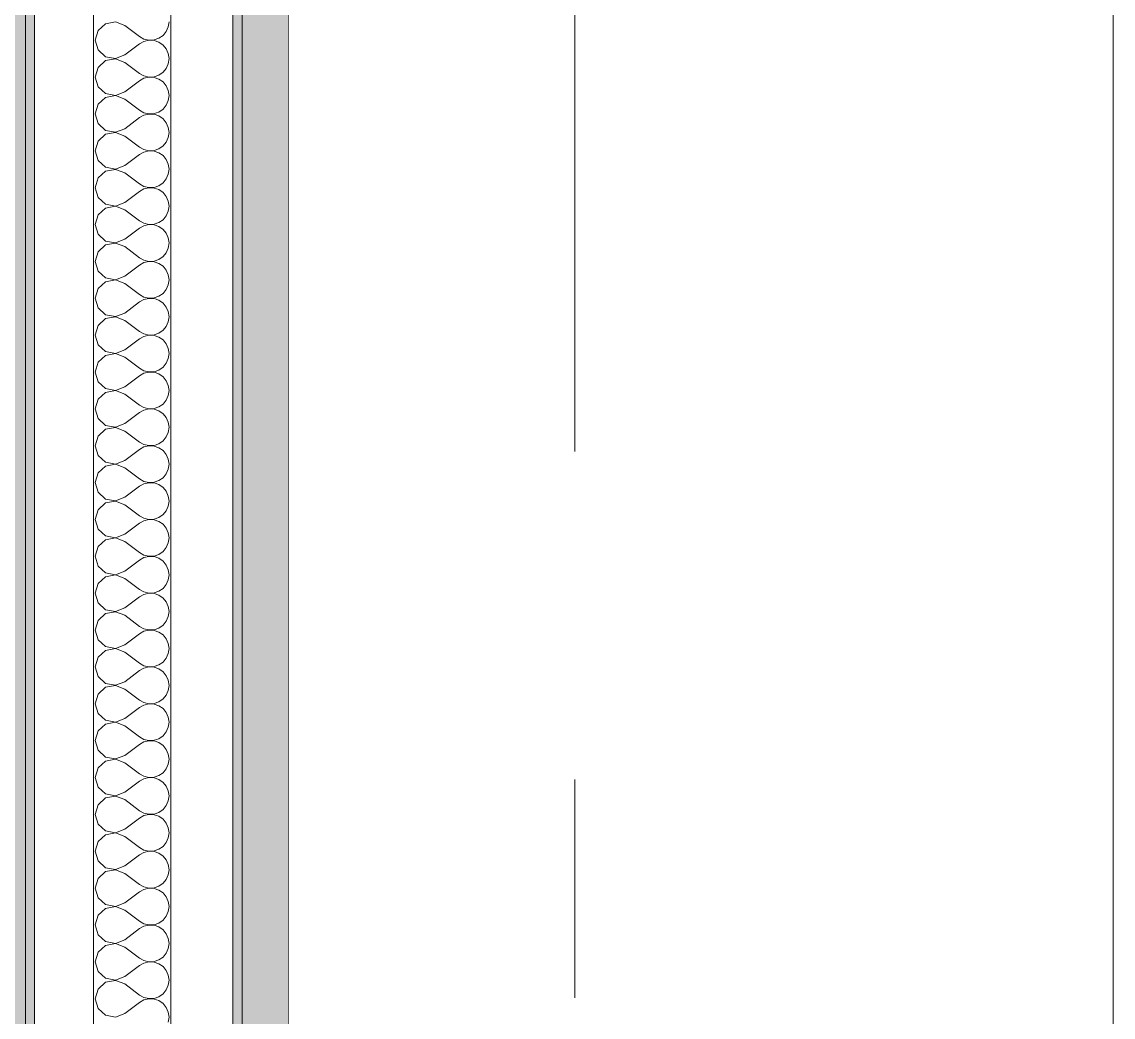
# Model space of a CAD drawing. Header units: millimetres. Extents: x -48147 to 1436659, y -488302 to 18123.
# Drawn here: x 1419576 to 1419928.4, y -477292.3 to -476970.9 of the extents above; entities that cross this region are included whole.
import ezdxf
from ezdxf.enums import TextEntityAlignment as Align

# ---------------------------------------------------------------- set-up
doc = ezdxf.new("R2010")
doc.units = ezdxf.units.MM
doc.header["$MEASUREMENT"] = 0
doc.linetypes.add('Double Dashed', pattern=[546.805537, 264.583325, -105.833328, 70.555556, -105.833328])
doc.linetypes.add('Wipeout_Contour', pattern=[1000, 0, -1000])
for name, color, linetype in [('A-25-M_Wall_Int', 7, 'Continuous'), ('New_A-15-MG_Structural_Grid_Phase_2', 7, 'Continuous'), ('New_A-25-M_Wall_Int', 7, 'Continuous')]:
    doc.layers.add(name, color=color, linetype=linetype)
doc.layers.add('A-25-M_Wall_Int_Pen_No__87', color=8, linetype='Continuous', lineweight=20)
doc.layers.add('New_A-25-M_Wall_Int_Pen_No__1', color=7, linetype='Continuous', lineweight=13)
doc.layers.add('New_A-15-MG_Structural_Grid_Phase_2_Pen_No__222', color=7, linetype='Continuous', lineweight=13, true_color=0x65af33)
doc.layers.add('New_A-25-M_Wall_Int_Pen_No__107', color=7, linetype='Continuous', lineweight=15, true_color=0xa6a6a6)
doc.styles.add('GENERATED_STYLE_2', font='')
doc.styles.get('GENERATED_STYLE_2').set_extended_font_data('Swis721 BT')

# ---------------------------------------------------------------- blocks, each defined once
blk = doc.blocks.new('*X360', base_point=(1424163.9, -483032.8))
at = {"layer": 'New_A-25-M_Wall_Int_Pen_No__107', "linetype": 'Continuous'}
for p, q in [((1419600.6, -476973.72), (1419599.71, -476976.84)), ((1419603, -476971.52), (1419600.6, -476973.72)), ((1419606.2, -476970.92), (1419603, -476971.52)), ((1419609.24, -476972.08), (1419606.2, -476970.92)), ((1419609.24, -476972.08), (1419614, -476975.65)), ((1419621.59, -476975.29), (1419622.63, -476974.02)), ((1419622.63, -476974.02), (1419623.3, -476972.52)), ((1419623.3, -476972.52), (1419623.52, -476970.89)), ((1419599.71, -476976.84), (1419600.6, -476979.97)), ((1419614, -476975.65), (1419615.44, -476976.45)), ((1419615.44, -476977.24), (1419614, -476978.04)), ((1419615.44, -476976.45), (1419617.04, -476976.82)), ((1419617.04, -476976.87), (1419615.44, -476977.24)), ((1419617.04, -476976.82), (1419618.68, -476976.74)), ((1419618.68, -476976.95), (1419617.04, -476976.87)), ((1419618.68, -476976.74), (1419620.23, -476976.22)), ((1419620.23, -476977.47), (1419618.68, -476976.95)), ((1419620.23, -476976.22), (1419621.59, -476975.29)), ((1419621.59, -476978.4), (1419620.23, -476977.47)), ((1419600.6, -476979.97), (1419603, -476982.17)), ((1419609.24, -476981.61), (1419614, -476978.04)), ((1419622.63, -476979.67), (1419621.59, -476978.4)), ((1419623.3, -476981.17), (1419622.63, -476979.67)), ((1419623.52, -476982.8), (1419623.3, -476981.17)), ((1419603, -476983.43), (1419600.6, -476985.62)), ((1419603, -476982.17), (1419606.2, -476982.77)), ((1419606.2, -476982.82), (1419603, -476983.43)), ((1419606.2, -476982.77), (1419609.24, -476981.61)), ((1419609.24, -476983.99), (1419606.2, -476982.82)), ((1419609.24, -476983.99), (1419614, -476987.56)), ((1419622.63, -476985.93), (1419623.3, -476984.42)), ((1419623.3, -476984.42), (1419623.52, -476982.8)), ((1419600.6, -476985.62), (1419599.71, -476988.75)), ((1419614, -476987.56), (1419615.44, -476988.35)), ((1419615.44, -476988.35), (1419617.04, -476988.73)), ((1419618.68, -476988.65), (1419620.23, -476988.12)), ((1419620.23, -476988.12), (1419621.59, -476987.19)), ((1419621.59, -476987.19), (1419622.63, -476985.93)), ((1419599.71, -476988.75), (1419600.6, -476991.88)), ((1419600.6, -476991.88), (1419603, -476994.07)), ((1419609.24, -476993.51), (1419614, -476989.94)), ((1419615.44, -476989.15), (1419614, -476989.94)), ((1419617.04, -476988.77), (1419615.44, -476989.15)), ((1419617.04, -476988.73), (1419618.68, -476988.65)), ((1419618.68, -476988.85), (1419617.04, -476988.77)), ((1419620.23, -476989.38), (1419618.68, -476988.85)), ((1419621.59, -476990.31), (1419620.23, -476989.38)), ((1419622.63, -476991.57), (1419621.59, -476990.31)), ((1419623.3, -476993.08), (1419622.63, -476991.57)), ((1419603, -476995.33), (1419600.6, -476997.52)), ((1419603, -476994.07), (1419606.2, -476994.68)), ((1419606.2, -476994.73), (1419603, -476995.33)), ((1419606.2, -476994.68), (1419609.24, -476993.51)), ((1419609.24, -476995.89), (1419606.2, -476994.73)), ((1419623.52, -476994.7), (1419623.3, -476993.08)), ((1419623.3, -476996.33), (1419623.52, -476994.7)), ((1419600.6, -476997.52), (1419599.71, -477000.65)), ((1419609.24, -476995.89), (1419614, -476999.46)), ((1419621.59, -476999.1), (1419622.63, -476997.83)), ((1419622.63, -476997.83), (1419623.3, -476996.33)), ((1419599.71, -477000.65), (1419600.6, -477003.78)), ((1419609.24, -477005.42), (1419614, -477001.84)), ((1419614, -476999.46), (1419615.44, -477000.26)), ((1419615.44, -477001.05), (1419614, -477001.84)), ((1419615.44, -477000.26), (1419617.04, -477000.63)), ((1419617.04, -477000.68), (1419615.44, -477001.05)), ((1419617.04, -477000.63), (1419618.68, -477000.55)), ((1419618.68, -477000.76), (1419617.04, -477000.68)), ((1419618.68, -477000.55), (1419620.23, -477000.03)), ((1419620.23, -477001.28), (1419618.68, -477000.76)), ((1419620.23, -477000.03), (1419621.59, -476999.1)), ((1419621.59, -477002.21), (1419620.23, -477001.28)), ((1419622.63, -477003.48), (1419621.59, -477002.21)), ((1419600.6, -477003.78), (1419603, -477005.98)), ((1419603, -477005.98), (1419606.2, -477006.58)), ((1419606.2, -477006.58), (1419609.24, -477005.42)), ((1419623.3, -477004.98), (1419622.63, -477003.48)), ((1419623.52, -477006.61), (1419623.3, -477004.98)), ((1419600.6, -477009.43), (1419599.71, -477012.56)), ((1419603, -477007.23), (1419600.6, -477009.43)), ((1419606.2, -477006.63), (1419603, -477007.23)), ((1419609.24, -477007.8), (1419606.2, -477006.63)), ((1419609.24, -477007.8), (1419614, -477011.37)), ((1419622.63, -477009.74), (1419623.3, -477008.23)), ((1419623.3, -477008.23), (1419623.52, -477006.61)), ((1419599.71, -477012.56), (1419600.6, -477015.69)), ((1419614, -477011.37), (1419615.44, -477012.16)), ((1419615.44, -477012.95), (1419614, -477013.75)), ((1419615.44, -477012.16), (1419617.04, -477012.53)), ((1419617.04, -477012.58), (1419615.44, -477012.95)), ((1419617.04, -477012.53), (1419618.68, -477012.46)), ((1419618.68, -477012.66), (1419617.04, -477012.58)), ((1419618.68, -477012.46), (1419620.23, -477011.93)), ((1419620.23, -477013.19), (1419618.68, -477012.66)), ((1419620.23, -477011.93), (1419621.59, -477011)), ((1419621.59, -477011), (1419622.63, -477009.74)), ((1419600.6, -477015.69), (1419603, -477017.88)), ((1419609.24, -477017.32), (1419614, -477013.75)), ((1419621.59, -477014.12), (1419620.23, -477013.19)), ((1419622.63, -477015.38), (1419621.59, -477014.12)), ((1419623.3, -477016.88), (1419622.63, -477015.38)), ((1419603, -477019.14), (1419600.6, -477021.33)), ((1419603, -477017.88), (1419606.2, -477018.49)), ((1419606.2, -477018.54), (1419603, -477019.14)), ((1419606.2, -477018.49), (1419609.24, -477017.32)), ((1419609.24, -477019.7), (1419606.2, -477018.54)), ((1419609.24, -477019.7), (1419614, -477023.27)), ((1419622.63, -477021.64), (1419623.3, -477020.14)), ((1419623.52, -477018.51), (1419623.3, -477016.88)), ((1419623.3, -477020.14), (1419623.52, -477018.51)), ((1419600.6, -477021.33), (1419599.71, -477024.46)), ((1419614, -477023.27), (1419615.44, -477024.07)), ((1419620.23, -477023.84), (1419621.59, -477022.91)), ((1419621.59, -477022.91), (1419622.63, -477021.64)), ((1419599.71, -477024.46), (1419600.6, -477027.59)), ((1419609.24, -477029.23), (1419614, -477025.65)), ((1419615.44, -477024.86), (1419614, -477025.65)), ((1419615.44, -477024.07), (1419617.04, -477024.44)), ((1419617.04, -477024.49), (1419615.44, -477024.86)), ((1419617.04, -477024.44), (1419618.68, -477024.36)), ((1419618.68, -477024.57), (1419617.04, -477024.49)), ((1419618.68, -477024.36), (1419620.23, -477023.84)), ((1419620.23, -477025.09), (1419618.68, -477024.57)), ((1419621.59, -477026.02), (1419620.23, -477025.09)), ((1419622.63, -477027.29), (1419621.59, -477026.02)), ((1419600.6, -477027.59), (1419603, -477029.79)), ((1419603, -477029.79), (1419606.2, -477030.39)), ((1419606.2, -477030.44), (1419603, -477031.04)), ((1419606.2, -477030.39), (1419609.24, -477029.23)), ((1419609.24, -477031.61), (1419606.2, -477030.44)), ((1419623.3, -477028.79), (1419622.63, -477027.29)), ((1419623.52, -477030.42), (1419623.3, -477028.79)), ((1419623.3, -477032.04), (1419623.52, -477030.42)), ((1419600.6, -477033.24), (1419599.71, -477036.37)), ((1419603, -477031.04), (1419600.6, -477033.24)), ((1419609.24, -477031.61), (1419614, -477035.18)), ((1419621.59, -477034.81), (1419622.63, -477033.55)), ((1419622.63, -477033.55), (1419623.3, -477032.04)), ((1419599.71, -477036.37), (1419600.6, -477039.5)), ((1419609.24, -477041.13), (1419614, -477037.56)), ((1419614, -477035.18), (1419615.44, -477035.97)), ((1419615.44, -477036.76), (1419614, -477037.56)), ((1419615.44, -477035.97), (1419617.04, -477036.34)), ((1419617.04, -477036.39), (1419615.44, -477036.76)), ((1419617.04, -477036.34), (1419618.68, -477036.26)), ((1419618.68, -477036.47), (1419617.04, -477036.39)), ((1419618.68, -477036.26), (1419620.23, -477035.74)), ((1419620.23, -477037), (1419618.68, -477036.47)), ((1419620.23, -477035.74), (1419621.59, -477034.81)), ((1419621.59, -477037.93), (1419620.23, -477037)), ((1419600.6, -477039.5), (1419603, -477041.69)), ((1419606.2, -477042.3), (1419609.24, -477041.13)), ((1419622.63, -477039.19), (1419621.59, -477037.93)), ((1419623.3, -477040.69), (1419622.63, -477039.19)), ((1419623.52, -477042.32), (1419623.3, -477040.69)), ((1419603, -477042.95), (1419600.6, -477045.14)), ((1419603, -477041.69), (1419606.2, -477042.3)), ((1419606.2, -477042.34), (1419603, -477042.95)), ((1419609.24, -477043.51), (1419606.2, -477042.34)), ((1419609.24, -477043.51), (1419614, -477047.08)), ((1419622.63, -477045.45), (1419623.3, -477043.95)), ((1419623.3, -477043.95), (1419623.52, -477042.32)), ((1419600.6, -477045.14), (1419599.71, -477048.27)), ((1419599.71, -477048.27), (1419600.6, -477051.4)), ((1419614, -477047.08), (1419615.44, -477047.88)), ((1419615.44, -477047.88), (1419617.04, -477048.25)), ((1419617.04, -477048.3), (1419615.44, -477048.67)), ((1419617.04, -477048.25), (1419618.68, -477048.17)), ((1419618.68, -477048.38), (1419617.04, -477048.3)), ((1419618.68, -477048.17), (1419620.23, -477047.64)), ((1419620.23, -477047.64), (1419621.59, -477046.71)), ((1419621.59, -477046.71), (1419622.63, -477045.45)), ((1419600.6, -477051.4), (1419603, -477053.6)), ((1419609.24, -477053.04), (1419614, -477049.46)), ((1419615.44, -477048.67), (1419614, -477049.46)), ((1419620.23, -477048.9), (1419618.68, -477048.38)), ((1419621.59, -477049.83), (1419620.23, -477048.9)), ((1419622.63, -477051.1), (1419621.59, -477049.83)), ((1419623.3, -477052.6), (1419622.63, -477051.1)), ((1419603, -477054.85), (1419600.6, -477057.05)), ((1419603, -477053.6), (1419606.2, -477054.2)), ((1419606.2, -477054.25), (1419603, -477054.85)), ((1419606.2, -477054.2), (1419609.24, -477053.04)), ((1419609.24, -477055.42), (1419606.2, -477054.25)), ((1419623.52, -477054.23), (1419623.3, -477052.6)), ((1419623.3, -477055.85), (1419623.52, -477054.23)), ((1419600.6, -477057.05), (1419599.71, -477060.18)), ((1419609.24, -477055.42), (1419614, -477058.99)), ((1419620.23, -477059.55), (1419621.59, -477058.62)), ((1419621.59, -477058.62), (1419622.63, -477057.35)), ((1419622.63, -477057.35), (1419623.3, -477055.85)), ((1419599.71, -477060.18), (1419600.6, -477063.31)), ((1419609.24, -477064.94), (1419614, -477061.37)), ((1419614, -477058.99), (1419615.44, -477059.78)), ((1419615.44, -477060.57), (1419614, -477061.37)), ((1419615.44, -477059.78), (1419617.04, -477060.15)), ((1419617.04, -477060.2), (1419615.44, -477060.57)), ((1419617.04, -477060.15), (1419618.68, -477060.07)), ((1419618.68, -477060.28), (1419617.04, -477060.2)), ((1419618.68, -477060.07), (1419620.23, -477059.55)), ((1419620.23, -477060.81), (1419618.68, -477060.28)), ((1419621.59, -477061.74), (1419620.23, -477060.81)), ((1419622.63, -477063), (1419621.59, -477061.74)), ((1419600.6, -477063.31), (1419603, -477065.5)), ((1419603, -477065.5), (1419606.2, -477066.11)), ((1419606.2, -477066.11), (1419609.24, -477064.94)), ((1419623.3, -477064.5), (1419622.63, -477063)), ((1419623.52, -477066.13), (1419623.3, -477064.5)), ((1419600.6, -477068.95), (1419599.71, -477072.08)), ((1419603, -477066.76), (1419600.6, -477068.95)), ((1419606.2, -477066.15), (1419603, -477066.76)), ((1419609.24, -477067.32), (1419606.2, -477066.15)), ((1419609.24, -477067.32), (1419614, -477070.89)), ((1419621.59, -477070.52), (1419622.63, -477069.26)), ((1419622.63, -477069.26), (1419623.3, -477067.76)), ((1419623.3, -477067.76), (1419623.52, -477066.13)), ((1419599.71, -477072.08), (1419600.6, -477075.21)), ((1419614, -477070.89), (1419615.44, -477071.69)), ((1419615.44, -477072.48), (1419614, -477073.27)), ((1419615.44, -477071.69), (1419617.04, -477072.06)), ((1419617.04, -477072.11), (1419615.44, -477072.48)), ((1419617.04, -477072.06), (1419618.68, -477071.98)), ((1419618.68, -477072.19), (1419617.04, -477072.11)), ((1419618.68, -477071.98), (1419620.23, -477071.45)), ((1419620.23, -477072.71), (1419618.68, -477072.19)), ((1419620.23, -477071.45), (1419621.59, -477070.52)), ((1419621.59, -477073.64), (1419620.23, -477072.71)), ((1419600.6, -477075.21), (1419603, -477077.41)), ((1419609.24, -477076.84), (1419614, -477073.27)), ((1419622.63, -477074.91), (1419621.59, -477073.64)), ((1419623.3, -477076.41), (1419622.63, -477074.91)), ((1419623.52, -477078.04), (1419623.3, -477076.41)), ((1419603, -477078.66), (1419600.6, -477080.86)), ((1419603, -477077.41), (1419606.2, -477078.01)), ((1419606.2, -477078.06), (1419603, -477078.66)), ((1419606.2, -477078.01), (1419609.24, -477076.84)), ((1419609.24, -477079.23), (1419606.2, -477078.06)), ((1419609.24, -477079.23), (1419614, -477082.8)), ((1419622.63, -477081.16), (1419623.3, -477079.66)), ((1419623.3, -477079.66), (1419623.52, -477078.04)), ((1419600.6, -477080.86), (1419599.71, -477083.99)), ((1419614, -477082.8), (1419615.44, -477083.59)), ((1419618.68, -477083.88), (1419620.23, -477083.36)), ((1419620.23, -477083.36), (1419621.59, -477082.43)), ((1419621.59, -477082.43), (1419622.63, -477081.16)), ((1419599.71, -477083.99), (1419600.6, -477087.12)), ((1419609.24, -477088.75), (1419614, -477085.18)), ((1419615.44, -477084.38), (1419614, -477085.18)), ((1419615.44, -477083.59), (1419617.04, -477083.96)), ((1419617.04, -477084.01), (1419615.44, -477084.38)), ((1419617.04, -477083.96), (1419618.68, -477083.88)), ((1419618.68, -477084.09), (1419617.04, -477084.01)), ((1419620.23, -477084.62), (1419618.68, -477084.09)), ((1419621.59, -477085.55), (1419620.23, -477084.62)), ((1419622.63, -477086.81), (1419621.59, -477085.55)), ((1419623.3, -477088.31), (1419622.63, -477086.81)), ((1419600.6, -477087.12), (1419603, -477089.31)), ((1419603, -477090.57), (1419600.6, -477092.76)), ((1419603, -477089.31), (1419606.2, -477089.92)), ((1419606.2, -477089.96), (1419603, -477090.57)), ((1419606.2, -477089.92), (1419609.24, -477088.75)), ((1419609.24, -477091.13), (1419606.2, -477089.96)), ((1419623.52, -477089.94), (1419623.3, -477088.31)), ((1419623.3, -477091.57), (1419623.52, -477089.94)), ((1419600.6, -477092.76), (1419599.71, -477095.89)), ((1419609.24, -477091.13), (1419614, -477094.7)), ((1419621.59, -477094.33), (1419622.63, -477093.07)), ((1419622.63, -477093.07), (1419623.3, -477091.57)), ((1419599.71, -477095.89), (1419600.6, -477099.02)), ((1419609.24, -477100.65), (1419614, -477097.08)), ((1419614, -477094.7), (1419615.44, -477095.5)), ((1419615.44, -477096.29), (1419614, -477097.08)), ((1419615.44, -477095.5), (1419617.04, -477095.87)), ((1419617.04, -477095.92), (1419615.44, -477096.29)), ((1419617.04, -477095.87), (1419618.68, -477095.79)), ((1419618.68, -477096), (1419617.04, -477095.92)), ((1419618.68, -477095.79), (1419620.23, -477095.26)), ((1419620.23, -477096.52), (1419618.68, -477096)), ((1419620.23, -477095.26), (1419621.59, -477094.33)), ((1419621.59, -477097.45), (1419620.23, -477096.52)), ((1419622.63, -477098.72), (1419621.59, -477097.45)), ((1419600.6, -477099.02), (1419603, -477101.22)), ((1419606.2, -477101.82), (1419609.24, -477100.65)), ((1419623.3, -477100.22), (1419622.63, -477098.72)), ((1419623.52, -477101.84), (1419623.3, -477100.22)), ((1419600.6, -477104.67), (1419599.71, -477107.8)), ((1419603, -477102.47), (1419600.6, -477104.67)), ((1419603, -477101.22), (1419606.2, -477101.82)), ((1419606.2, -477101.87), (1419603, -477102.47)), ((1419609.24, -477103.04), (1419606.2, -477101.87)), ((1419609.24, -477103.04), (1419614, -477106.61)), ((1419622.63, -477104.97), (1419623.3, -477103.47)), ((1419623.3, -477103.47), (1419623.52, -477101.84)), ((1419599.71, -477107.8), (1419600.6, -477110.93)), ((1419614, -477106.61), (1419615.44, -477107.4)), ((1419615.44, -477108.19), (1419614, -477108.99)), ((1419615.44, -477107.4), (1419617.04, -477107.77)), ((1419617.04, -477107.82), (1419615.44, -477108.19)), ((1419617.04, -477107.77), (1419618.68, -477107.69)), ((1419618.68, -477107.9), (1419617.04, -477107.82)), ((1419618.68, -477107.69), (1419620.23, -477107.17)), ((1419620.23, -477108.43), (1419618.68, -477107.9)), ((1419620.23, -477107.17), (1419621.59, -477106.24)), ((1419621.59, -477106.24), (1419622.63, -477104.97)), ((1419600.6, -477110.93), (1419603, -477113.12)), ((1419609.24, -477112.56), (1419614, -477108.99)), ((1419621.59, -477109.36), (1419620.23, -477108.43)), ((1419622.63, -477110.62), (1419621.59, -477109.36)), ((1419623.3, -477112.12), (1419622.63, -477110.62)), ((1419603, -477114.38), (1419600.6, -477116.57)), ((1419603, -477113.12), (1419606.2, -477113.73)), ((1419606.2, -477113.77), (1419603, -477114.38)), ((1419606.2, -477113.73), (1419609.24, -477112.56)), ((1419609.24, -477114.94), (1419606.2, -477113.77)), ((1419609.24, -477114.94), (1419614, -477118.51)), ((1419623.52, -477113.75), (1419623.3, -477112.12)), ((1419623.3, -477115.38), (1419623.52, -477113.75)), ((1419600.6, -477116.57), (1419599.71, -477119.7)), ((1419614, -477118.51), (1419615.44, -477119.31)), ((1419620.23, -477119.07), (1419621.59, -477118.14)), ((1419621.59, -477118.14), (1419622.63, -477116.88)), ((1419622.63, -477116.88), (1419623.3, -477115.38)), ((1419599.71, -477119.7), (1419600.6, -477122.83)), ((1419609.24, -477124.46), (1419614, -477120.89)), ((1419615.44, -477120.1), (1419614, -477120.89)), ((1419615.44, -477119.31), (1419617.04, -477119.68)), ((1419617.04, -477119.73), (1419615.44, -477120.1)), ((1419617.04, -477119.68), (1419618.68, -477119.6)), ((1419618.68, -477119.81), (1419617.04, -477119.73)), ((1419618.68, -477119.6), (1419620.23, -477119.07)), ((1419620.23, -477120.33), (1419618.68, -477119.81)), ((1419621.59, -477121.26), (1419620.23, -477120.33)), ((1419622.63, -477122.52), (1419621.59, -477121.26)), ((1419600.6, -477122.83), (1419603, -477125.03)), ((1419603, -477125.03), (1419606.2, -477125.63)), ((1419606.2, -477125.68), (1419603, -477126.28)), ((1419606.2, -477125.63), (1419609.24, -477124.46)), ((1419609.24, -477126.84), (1419606.2, -477125.68)), ((1419623.3, -477124.03), (1419622.63, -477122.52)), ((1419623.52, -477125.65), (1419623.3, -477124.03)), ((1419623.3, -477127.28), (1419623.52, -477125.65)), ((1419600.6, -477128.48), (1419599.71, -477131.61)), ((1419603, -477126.28), (1419600.6, -477128.48)), ((1419609.24, -477126.84), (1419614, -477130.42)), ((1419621.59, -477130.05), (1419622.63, -477128.78)), ((1419622.63, -477128.78), (1419623.3, -477127.28)), ((1419599.71, -477131.61), (1419600.6, -477134.74)), ((1419609.24, -477136.37), (1419614, -477132.8)), ((1419614, -477130.42), (1419615.44, -477131.21)), ((1419615.44, -477132), (1419614, -477132.8)), ((1419615.44, -477131.21), (1419617.04, -477131.58)), ((1419617.04, -477131.63), (1419615.44, -477132)), ((1419617.04, -477131.58), (1419618.68, -477131.5)), ((1419618.68, -477131.71), (1419617.04, -477131.63)), ((1419618.68, -477131.5), (1419620.23, -477130.98)), ((1419620.23, -477132.23), (1419618.68, -477131.71)), ((1419620.23, -477130.98), (1419621.59, -477130.05)), ((1419621.59, -477133.16), (1419620.23, -477132.23)), ((1419600.6, -477134.74), (1419603, -477136.93)), ((1419606.2, -477137.53), (1419609.24, -477136.37)), ((1419622.63, -477134.43), (1419621.59, -477133.16)), ((1419623.3, -477135.93), (1419622.63, -477134.43)), ((1419623.52, -477137.56), (1419623.3, -477135.93)), ((1419603, -477138.19), (1419600.6, -477140.38)), ((1419603, -477136.93), (1419606.2, -477137.53)), ((1419606.2, -477137.58), (1419603, -477138.19)), ((1419609.24, -477138.75), (1419606.2, -477137.58)), ((1419609.24, -477138.75), (1419614, -477142.32)), ((1419622.63, -477140.69), (1419623.3, -477139.19)), ((1419623.3, -477139.19), (1419623.52, -477137.56)), ((1419600.6, -477140.38), (1419599.71, -477143.51)), ((1419614, -477142.32), (1419615.44, -477143.12)), ((1419615.44, -477143.12), (1419617.04, -477143.49)), ((1419617.04, -477143.49), (1419618.68, -477143.41)), ((1419618.68, -477143.41), (1419620.23, -477142.88)), ((1419620.23, -477142.88), (1419621.59, -477141.95)), ((1419621.59, -477141.95), (1419622.63, -477140.69)), ((1419599.71, -477143.51), (1419600.6, -477146.64)), ((1419600.6, -477146.64), (1419603, -477148.84)), ((1419609.24, -477148.27), (1419614, -477144.7)), ((1419615.44, -477143.91), (1419614, -477144.7)), ((1419617.04, -477143.54), (1419615.44, -477143.91)), ((1419618.68, -477143.61), (1419617.04, -477143.54)), ((1419620.23, -477144.14), (1419618.68, -477143.61)), ((1419621.59, -477145.07), (1419620.23, -477144.14)), ((1419622.63, -477146.33), (1419621.59, -477145.07)), ((1419623.3, -477147.84), (1419622.63, -477146.33)), ((1419603, -477150.09), (1419600.6, -477152.29)), ((1419603, -477148.84), (1419606.2, -477149.44)), ((1419606.2, -477149.49), (1419603, -477150.09)), ((1419606.2, -477149.44), (1419609.24, -477148.27)), ((1419609.24, -477150.65), (1419606.2, -477149.49)), ((1419623.52, -477149.46), (1419623.3, -477147.84)), ((1419623.3, -477151.09), (1419623.52, -477149.46)), ((1419600.6, -477152.29), (1419599.71, -477155.42)), ((1419609.24, -477150.65), (1419614, -477154.23)), ((1419620.23, -477154.79), (1419621.59, -477153.86)), ((1419621.59, -477153.86), (1419622.63, -477152.59)), ((1419622.63, -477152.59), (1419623.3, -477151.09)), ((1419599.71, -477155.42), (1419600.6, -477158.55)), ((1419609.24, -477160.18), (1419614, -477156.61)), ((1419614, -477154.23), (1419615.44, -477155.02)), ((1419615.44, -477155.81), (1419614, -477156.61)), ((1419615.44, -477155.02), (1419617.04, -477155.39)), ((1419617.04, -477155.44), (1419615.44, -477155.81)), ((1419617.04, -477155.39), (1419618.68, -477155.31)), ((1419618.68, -477155.52), (1419617.04, -477155.44)), ((1419618.68, -477155.31), (1419620.23, -477154.79)), ((1419620.23, -477156.04), (1419618.68, -477155.52)), ((1419621.59, -477156.97), (1419620.23, -477156.04)), ((1419622.63, -477158.24), (1419621.59, -477156.97)), ((1419600.6, -477158.55), (1419603, -477160.74)), ((1419603, -477160.74), (1419606.2, -477161.34)), ((1419606.2, -477161.34), (1419609.24, -477160.18)), ((1419623.3, -477159.74), (1419622.63, -477158.24)), ((1419623.52, -477161.37), (1419623.3, -477159.74)), ((1419600.6, -477164.19), (1419599.71, -477167.32)), ((1419603, -477162), (1419600.6, -477164.19)), ((1419606.2, -477161.39), (1419603, -477162)), ((1419609.24, -477162.56), (1419606.2, -477161.39)), ((1419609.24, -477162.56), (1419614, -477166.13)), ((1419621.59, -477165.76), (1419622.63, -477164.5)), ((1419622.63, -477164.5), (1419623.3, -477162.99)), ((1419623.3, -477162.99), (1419623.52, -477161.37)), ((1419599.71, -477167.32), (1419600.6, -477170.45)), ((1419614, -477166.13), (1419615.44, -477166.92)), ((1419615.44, -477167.72), (1419614, -477168.51)), ((1419615.44, -477166.92), (1419617.04, -477167.3)), ((1419617.04, -477167.34), (1419615.44, -477167.72)), ((1419617.04, -477167.3), (1419618.68, -477167.22)), ((1419618.68, -477167.42), (1419617.04, -477167.34)), ((1419618.68, -477167.22), (1419620.23, -477166.69)), ((1419620.23, -477167.95), (1419618.68, -477167.42)), ((1419620.23, -477166.69), (1419621.59, -477165.76)), ((1419621.59, -477168.88), (1419620.23, -477167.95)), ((1419600.6, -477170.45), (1419603, -477172.64)), ((1419609.24, -477172.08), (1419614, -477168.51)), ((1419622.63, -477170.14), (1419621.59, -477168.88)), ((1419623.3, -477171.65), (1419622.63, -477170.14)), ((1419623.52, -477173.27), (1419623.3, -477171.65)), ((1419603, -477173.9), (1419600.6, -477176.1)), ((1419603, -477172.64), (1419606.2, -477173.25)), ((1419606.2, -477173.3), (1419603, -477173.9)), ((1419606.2, -477173.25), (1419609.24, -477172.08)), ((1419609.24, -477174.46), (1419606.2, -477173.3)), ((1419609.24, -477174.46), (1419614, -477178.04)), ((1419622.63, -477176.4), (1419623.3, -477174.9)), ((1419623.3, -477174.9), (1419623.52, -477173.27)), ((1419600.6, -477176.1), (1419599.71, -477179.23)), ((1419614, -477178.04), (1419615.44, -477178.83)), ((1419618.68, -477179.12), (1419620.23, -477178.6)), ((1419620.23, -477178.6), (1419621.59, -477177.67)), ((1419621.59, -477177.67), (1419622.63, -477176.4)), ((1419599.71, -477179.23), (1419600.6, -477182.35)), ((1419609.24, -477183.99), (1419614, -477180.42)), ((1419615.44, -477179.62), (1419614, -477180.42)), ((1419615.44, -477178.83), (1419617.04, -477179.2)), ((1419617.04, -477179.25), (1419615.44, -477179.62)), ((1419617.04, -477179.2), (1419618.68, -477179.12)), ((1419618.68, -477179.33), (1419617.04, -477179.25)), ((1419620.23, -477179.85), (1419618.68, -477179.33)), ((1419621.59, -477180.78), (1419620.23, -477179.85)), ((1419622.63, -477182.05), (1419621.59, -477180.78)), ((1419623.3, -477183.55), (1419622.63, -477182.05)), ((1419600.6, -477182.35), (1419603, -477184.55)), ((1419603, -477184.55), (1419606.2, -477185.15)), ((1419606.2, -477185.2), (1419603, -477185.81)), ((1419606.2, -477185.15), (1419609.24, -477183.99)), ((1419609.24, -477186.37), (1419606.2, -477185.2)), ((1419623.52, -477185.18), (1419623.3, -477183.55)), ((1419623.3, -477186.8), (1419623.52, -477185.18)), ((1419600.6, -477188), (1419599.71, -477191.13)), ((1419603, -477185.81), (1419600.6, -477188)), ((1419609.24, -477186.37), (1419614, -477189.94)), ((1419621.59, -477189.57), (1419622.63, -477188.31)), ((1419622.63, -477188.31), (1419623.3, -477186.8)), ((1419599.71, -477191.13), (1419600.6, -477194.26)), ((1419609.24, -477195.89), (1419614, -477192.32)), ((1419614, -477189.94), (1419615.44, -477190.73)), ((1419615.44, -477191.53), (1419614, -477192.32)), ((1419615.44, -477190.73), (1419617.04, -477191.11)), ((1419617.04, -477191.15), (1419615.44, -477191.53)), ((1419617.04, -477191.11), (1419618.68, -477191.03)), ((1419618.68, -477191.23), (1419617.04, -477191.15)), ((1419618.68, -477191.03), (1419620.23, -477190.5)), ((1419620.23, -477191.76), (1419618.68, -477191.23)), ((1419620.23, -477190.5), (1419621.59, -477189.57)), ((1419621.59, -477192.69), (1419620.23, -477191.76)), ((1419622.63, -477193.95), (1419621.59, -477192.69)), ((1419600.6, -477194.26), (1419603, -477196.45)), ((1419606.2, -477197.06), (1419609.24, -477195.89)), ((1419623.3, -477195.46), (1419622.63, -477193.95)), ((1419623.52, -477197.08), (1419623.3, -477195.46)), ((1419603, -477197.71), (1419600.6, -477199.91)), ((1419603, -477196.45), (1419606.2, -477197.06)), ((1419606.2, -477197.11), (1419603, -477197.71)), ((1419609.24, -477198.27), (1419606.2, -477197.11)), ((1419609.24, -477198.27), (1419614, -477201.84)), ((1419622.63, -477200.21), (1419623.3, -477198.71)), ((1419623.3, -477198.71), (1419623.52, -477197.08)), ((1419600.6, -477199.91), (1419599.71, -477203.04)), ((1419599.71, -477203.04), (1419600.6, -477206.16)), ((1419614, -477201.84), (1419615.44, -477202.64)), ((1419615.44, -477202.64), (1419617.04, -477203.01)), ((1419617.04, -477203.06), (1419615.44, -477203.43)), ((1419617.04, -477203.01), (1419618.68, -477202.93)), ((1419618.68, -477203.14), (1419617.04, -477203.06)), ((1419618.68, -477202.93), (1419620.23, -477202.41)), ((1419620.23, -477203.66), (1419618.68, -477203.14)), ((1419620.23, -477202.41), (1419621.59, -477201.48)), ((1419621.59, -477201.48), (1419622.63, -477200.21)), ((1419600.6, -477206.16), (1419603, -477208.36)), ((1419609.24, -477207.8), (1419614, -477204.23)), ((1419615.44, -477203.43), (1419614, -477204.23)), ((1419621.59, -477204.59), (1419620.23, -477203.66)), ((1419622.63, -477205.86), (1419621.59, -477204.59)), ((1419623.3, -477207.36), (1419622.63, -477205.86)), ((1419603, -477209.62), (1419600.6, -477211.81)), ((1419603, -477208.36), (1419606.2, -477208.96)), ((1419606.2, -477209.01), (1419603, -477209.62)), ((1419606.2, -477208.96), (1419609.24, -477207.8)), ((1419609.24, -477210.18), (1419606.2, -477209.01)), ((1419609.24, -477210.18), (1419614, -477213.75)), ((1419623.52, -477208.99), (1419623.3, -477207.36)), ((1419623.3, -477210.61), (1419623.52, -477208.99)), ((1419600.6, -477211.81), (1419599.71, -477214.94)), ((1419614, -477213.75), (1419615.44, -477214.54)), ((1419620.23, -477214.31), (1419621.59, -477213.38)), ((1419621.59, -477213.38), (1419622.63, -477212.12)), ((1419622.63, -477212.12), (1419623.3, -477210.61)), ((1419599.71, -477214.94), (1419600.6, -477218.07)), ((1419609.24, -477219.7), (1419614, -477216.13)), ((1419615.44, -477215.34), (1419614, -477216.13)), ((1419615.44, -477214.54), (1419617.04, -477214.92)), ((1419617.04, -477214.96), (1419615.44, -477215.34)), ((1419617.04, -477214.92), (1419618.68, -477214.84)), ((1419618.68, -477215.04), (1419617.04, -477214.96)), ((1419618.68, -477214.84), (1419620.23, -477214.31)), ((1419620.23, -477215.57), (1419618.68, -477215.04)), ((1419621.59, -477216.5), (1419620.23, -477215.57)), ((1419622.63, -477217.76), (1419621.59, -477216.5)), ((1419600.6, -477218.07), (1419603, -477220.26)), ((1419603, -477220.26), (1419606.2, -477220.87)), ((1419606.2, -477220.92), (1419603, -477221.52)), ((1419606.2, -477220.87), (1419609.24, -477219.7)), ((1419609.24, -477222.08), (1419606.2, -477220.92)), ((1419623.3, -477219.27), (1419622.63, -477217.76)), ((1419623.52, -477220.89), (1419623.3, -477219.27)), ((1419623.3, -477222.52), (1419623.52, -477220.89)), ((1419600.6, -477223.72), (1419599.71, -477226.84)), ((1419603, -477221.52), (1419600.6, -477223.72)), ((1419609.24, -477222.08), (1419614, -477225.65)), ((1419621.59, -477225.29), (1419622.63, -477224.02)), ((1419622.63, -477224.02), (1419623.3, -477222.52)), ((1419599.71, -477226.84), (1419600.6, -477229.97)), ((1419609.24, -477231.61), (1419614, -477228.04)), ((1419614, -477225.65), (1419615.44, -477226.45)), ((1419615.44, -477227.24), (1419614, -477228.04)), ((1419615.44, -477226.45), (1419617.04, -477226.82)), ((1419617.04, -477226.87), (1419615.44, -477227.24)), ((1419617.04, -477226.82), (1419618.68, -477226.74)), ((1419618.68, -477226.95), (1419617.04, -477226.87)), ((1419618.68, -477226.74), (1419620.23, -477226.22)), ((1419620.23, -477227.47), (1419618.68, -477226.95)), ((1419620.23, -477226.22), (1419621.59, -477225.29)), ((1419621.59, -477228.4), (1419620.23, -477227.47)), ((1419600.6, -477229.97), (1419603, -477232.17)), ((1419606.2, -477232.77), (1419609.24, -477231.61)), ((1419622.63, -477229.67), (1419621.59, -477228.4)), ((1419623.3, -477231.17), (1419622.63, -477229.67)), ((1419623.52, -477232.8), (1419623.3, -477231.17)), ((1419603, -477233.43), (1419600.6, -477235.62)), ((1419603, -477232.17), (1419606.2, -477232.77)), ((1419606.2, -477232.82), (1419603, -477233.43)), ((1419609.24, -477233.99), (1419606.2, -477232.82)), ((1419609.24, -477233.99), (1419614, -477237.56)), ((1419622.63, -477235.93), (1419623.3, -477234.42)), ((1419623.3, -477234.42), (1419623.52, -477232.8)), ((1419600.6, -477235.62), (1419599.71, -477238.75)), ((1419614, -477237.56), (1419615.44, -477238.35)), ((1419615.44, -477238.35), (1419617.04, -477238.73)), ((1419617.04, -477238.73), (1419618.68, -477238.65)), ((1419618.68, -477238.65), (1419620.23, -477238.12)), ((1419620.23, -477238.12), (1419621.59, -477237.19)), ((1419621.59, -477237.19), (1419622.63, -477235.93)), ((1419599.71, -477238.75), (1419600.6, -477241.88)), ((1419600.6, -477241.88), (1419603, -477244.07)), ((1419609.24, -477243.51), (1419614, -477239.94)), ((1419615.44, -477239.15), (1419614, -477239.94)), ((1419617.04, -477238.77), (1419615.44, -477239.15)), ((1419618.68, -477238.85), (1419617.04, -477238.77)), ((1419620.23, -477239.38), (1419618.68, -477238.85)), ((1419621.59, -477240.31), (1419620.23, -477239.38)), ((1419622.63, -477241.57), (1419621.59, -477240.31)), ((1419623.3, -477243.08), (1419622.63, -477241.57)), ((1419603, -477245.33), (1419600.6, -477247.52)), ((1419603, -477244.07), (1419606.2, -477244.68)), ((1419606.2, -477244.73), (1419603, -477245.33)), ((1419606.2, -477244.68), (1419609.24, -477243.51)), ((1419609.24, -477245.89), (1419606.2, -477244.73)), ((1419623.52, -477244.7), (1419623.3, -477243.08)), ((1419623.3, -477246.33), (1419623.52, -477244.7)), ((1419600.6, -477247.52), (1419599.71, -477250.65)), ((1419609.24, -477245.89), (1419614, -477249.46)), ((1419620.23, -477250.03), (1419621.59, -477249.1)), ((1419621.59, -477249.1), (1419622.63, -477247.83)), ((1419622.63, -477247.83), (1419623.3, -477246.33)), ((1419599.71, -477250.65), (1419600.6, -477253.78)), ((1419609.24, -477255.42), (1419614, -477251.84)), ((1419614, -477249.46), (1419615.44, -477250.26)), ((1419615.44, -477251.05), (1419614, -477251.84)), ((1419615.44, -477250.26), (1419617.04, -477250.63)), ((1419617.04, -477250.68), (1419615.44, -477251.05)), ((1419617.04, -477250.63), (1419618.68, -477250.55)), ((1419618.68, -477250.76), (1419617.04, -477250.68)), ((1419618.68, -477250.55), (1419620.23, -477250.03)), ((1419620.23, -477251.28), (1419618.68, -477250.76)), ((1419621.59, -477252.21), (1419620.23, -477251.28)), ((1419622.63, -477253.48), (1419621.59, -477252.21)), ((1419600.6, -477253.78), (1419603, -477255.98)), ((1419603, -477255.98), (1419606.2, -477256.58)), ((1419606.2, -477256.58), (1419609.24, -477255.42)), ((1419623.3, -477254.98), (1419622.63, -477253.48)), ((1419623.52, -477256.61), (1419623.3, -477254.98)), ((1419600.6, -477259.43), (1419599.71, -477262.56)), ((1419603, -477257.23), (1419600.6, -477259.43)), ((1419606.2, -477256.63), (1419603, -477257.23)), ((1419609.24, -477257.8), (1419606.2, -477256.63)), ((1419609.24, -477257.8), (1419614, -477261.37)), ((1419621.59, -477261), (1419622.63, -477259.74)), ((1419622.63, -477259.74), (1419623.3, -477258.23)), ((1419623.3, -477258.23), (1419623.52, -477256.61)), ((1419599.71, -477262.56), (1419600.6, -477265.69)), ((1419614, -477261.37), (1419615.44, -477262.16)), ((1419615.44, -477262.95), (1419614, -477263.75)), ((1419615.44, -477262.16), (1419617.04, -477262.53)), ((1419617.04, -477262.58), (1419615.44, -477262.95)), ((1419617.04, -477262.53), (1419618.68, -477262.46)), ((1419618.68, -477262.66), (1419617.04, -477262.58)), ((1419618.68, -477262.46), (1419620.23, -477261.93)), ((1419620.23, -477263.19), (1419618.68, -477262.66)), ((1419620.23, -477261.93), (1419621.59, -477261)), ((1419621.59, -477264.12), (1419620.23, -477263.19)), ((1419600.6, -477265.69), (1419603, -477267.88)), ((1419609.24, -477267.32), (1419614, -477263.75)), ((1419622.63, -477265.38), (1419621.59, -477264.12)), ((1419623.3, -477266.88), (1419622.63, -477265.38)), ((1419603, -477269.14), (1419600.6, -477271.33)), ((1419603, -477267.88), (1419606.2, -477268.49)), ((1419606.2, -477268.54), (1419603, -477269.14)), ((1419606.2, -477268.49), (1419609.24, -477267.32)), ((1419609.24, -477269.7), (1419606.2, -477268.54)), ((1419609.24, -477269.7), (1419614, -477273.27)), ((1419622.63, -477271.64), (1419623.3, -477270.14)), ((1419623.52, -477268.51), (1419623.3, -477266.88)), ((1419623.3, -477270.14), (1419623.52, -477268.51)), ((1419600.6, -477271.33), (1419599.71, -477274.46)), ((1419614, -477273.27), (1419615.44, -477274.07)), ((1419618.68, -477274.36), (1419620.23, -477273.84)), ((1419620.23, -477273.84), (1419621.59, -477272.91)), ((1419621.59, -477272.91), (1419622.63, -477271.64)), ((1419599.71, -477274.46), (1419600.6, -477277.59)), ((1419609.24, -477279.23), (1419614, -477275.65)), ((1419615.44, -477274.86), (1419614, -477275.65)), ((1419615.44, -477274.07), (1419617.04, -477274.44)), ((1419617.04, -477274.49), (1419615.44, -477274.86)), ((1419617.04, -477274.44), (1419618.68, -477274.36)), ((1419618.68, -477274.57), (1419617.04, -477274.49)), ((1419620.23, -477275.09), (1419618.68, -477274.57)), ((1419621.59, -477276.02), (1419620.23, -477275.09)), ((1419622.63, -477277.29), (1419621.59, -477276.02)), ((1419623.3, -477278.79), (1419622.63, -477277.29)), ((1419600.6, -477277.59), (1419603, -477279.79)), ((1419603, -477279.79), (1419606.2, -477280.39)), ((1419606.2, -477280.44), (1419603, -477281.04)), ((1419606.2, -477280.39), (1419609.24, -477279.23)), ((1419609.24, -477281.61), (1419606.2, -477280.44)), ((1419623.52, -477280.42), (1419623.3, -477278.79)), ((1419623.3, -477282.04), (1419623.52, -477280.42)), ((1419600.6, -477283.24), (1419599.71, -477286.37)), ((1419603, -477281.04), (1419600.6, -477283.24)), ((1419609.24, -477281.61), (1419614, -477285.18)), ((1419621.59, -477284.81), (1419622.63, -477283.55)), ((1419622.63, -477283.55), (1419623.3, -477282.04)), ((1419599.71, -477286.37), (1419600.6, -477289.5)), ((1419609.24, -477291.13), (1419614, -477287.56)), ((1419614, -477285.18), (1419615.44, -477285.97)), ((1419615.44, -477286.76), (1419614, -477287.56)), ((1419615.44, -477285.97), (1419617.04, -477286.34)), ((1419617.04, -477286.39), (1419615.44, -477286.76)), ((1419617.04, -477286.34), (1419618.68, -477286.26)), ((1419618.68, -477286.47), (1419617.04, -477286.39)), ((1419618.68, -477286.26), (1419620.23, -477285.74)), ((1419620.23, -477287), (1419618.68, -477286.47)), ((1419620.23, -477285.74), (1419621.59, -477284.81)), ((1419621.59, -477287.93), (1419620.23, -477287)), ((1419622.63, -477289.19), (1419621.59, -477287.93)), ((1419600.6, -477289.5), (1419603, -477291.69)), ((1419606.2, -477292.3), (1419609.24, -477291.13)), ((1419623.3, -477290.69), (1419622.63, -477289.19)), ((1419623.52, -477292.32), (1419623.3, -477290.69)), ((1419603, -477291.69), (1419606.2, -477292.3)), ((1419623.3, -477293.95), (1419623.52, -477292.32))]:
    blk.add_line(p, q, dxfattribs=at)
blk = doc.blocks.new('Section Elem_332_2', base_point=(1424163.9, -483032.8))
at = {"layer": 'New_A-25-M_Wall_Int_Pen_No__107', "linetype": 'Continuous'}
for points in [[(1419562.12, -475382.8), (1419562.12, -478982.8), (1419577.12, -478982.8), (1419577.12, -475382.8)], [(1419647.12, -478982.8), (1419662.12, -478982.8), (1419662.12, -475382.8), (1419647.12, -475382.8)]]:
    blk.add_hatch(color=256, dxfattribs=at).paths.add_polyline_path(points)
at = {"layer": 'New_A-25-M_Wall_Int_Pen_No__107', "linetype": 'Continuous', "lineweight": 0, "true_color": 0x535353}
blk.add_hatch(color=251, dxfattribs=at).paths.add_polyline_path([(1419644.12, -478982.8), (1419647.12, -478982.8), (1419647.12, -475382.8), (1419644.12, -475382.8)])
at = {"layer": 'New_A-25-M_Wall_Int_Pen_No__1', "linetype": 'Continuous'}
for p, q in [((1419577.12, -475382.8), (1419577.12, -478982.8)), ((1419647.12, -475382.8), (1419647.12, -478982.8)), ((1419662.12, -476007.8), (1419662.12, -478982.8))]:
    blk.add_line(p, q, dxfattribs=at)
at = {"color": 254, "linetype": 'Wipeout_Contour', "lineweight": 0, "ltscale": 5990749.355573635}
blk.add_wipeout([(1419624.12, -478982.8), (1419644.12, -478982.8), (1419644.12, -475382.8), (1419624.12, -475382.8)], dxfattribs=at).dxf.layer = 'New_A-25-M_Wall_Int'
at = {"layer": 'New_A-25-M_Wall_Int_Pen_No__1', "linetype": 'Continuous'}
blk.add_line((1419644.12, -475382.8), (1419644.12, -478982.8), dxfattribs=at)
at = {"color": 254, "linetype": 'Wipeout_Contour', "lineweight": 0, "ltscale": 5990664.046063169}
blk.add_wipeout([(1419599.12, -478982.8), (1419624.12, -478982.8), (1419624.12, -475382.8), (1419599.12, -475382.8)], dxfattribs=at).dxf.layer = 'New_A-25-M_Wall_Int'
at = {"layer": 'New_A-25-M_Wall_Int_Pen_No__1', "linetype": 'Continuous'}
blk.add_line((1419624.12, -475382.8), (1419624.12, -478982.8), dxfattribs=at)
at = {"layer": 'New_A-25-M_Wall_Int'}
blk.add_blockref('*X360', (1424163.9, -483032.8), dxfattribs=at)
at = {"color": 254, "linetype": 'Wipeout_Contour', "lineweight": 0, "ltscale": 5990580.632433724}
blk.add_wipeout([(1419580.12, -478982.8), (1419599.12, -478982.8), (1419599.12, -475382.8), (1419580.12, -475382.8)], dxfattribs=at).dxf.layer = 'New_A-25-M_Wall_Int'
at = {"layer": 'New_A-25-M_Wall_Int_Pen_No__107', "linetype": 'Continuous', "lineweight": 0, "true_color": 0x535353}
blk.add_hatch(color=251, dxfattribs=at).paths.add_polyline_path([(1419577.12, -478982.8), (1419580.12, -478982.8), (1419580.12, -475382.8), (1419577.12, -475382.8)])
at = {"layer": 'New_A-25-M_Wall_Int_Pen_No__1', "linetype": 'Continuous'}
for p, q in [((1419580.12, -475382.8), (1419580.12, -478982.8)), ((1419599.12, -475382.8), (1419599.12, -478982.8))]:
    blk.add_line(p, q, dxfattribs=at)
blk = doc.blocks.new('Section Elem_406_2', base_point=(1424163.9, -483032.8))
at = {"color": 254, "linetype": 'Wipeout_Contour', "lineweight": 0, "ltscale": 5992233.927010693}
blk.add_wipeout([(1419928.44, -476007.8), (1419913.44, -476007.8), (1419913.44, -478982.8), (1419928.44, -478982.8)], dxfattribs=at).dxf.layer = 'A-25-M_Wall_Int'
at = {"layer": 'A-25-M_Wall_Int_Pen_No__87', "linetype": 'Continuous'}
blk.add_line((1419928.44, -476007.8), (1419928.44, -478982.8), dxfattribs=at)
blk = doc.blocks.new('Section Elem_407_2', base_point=(1424163.9, -483032.8))
at = {"color": 254, "linetype": 'Wipeout_Contour', "lineweight": 0, "ltscale": 5991729.077195933}
blk.add_wipeout([(1419662.12, -476007.8), (1419662.12, -478982.8), (1419913.44, -478982.8), (1419913.44, -476007.8)], dxfattribs=at).dxf.layer = 'A-25-M_Wall_Int'
blk = doc.blocks.new('Standard grid marker[3]_2', base_point=(1419754.62, -461628.17))
at = {"layer": 'New_A-15-MG_Structural_Grid_Phase_2_Pen_No__222', "linetype": 'Double Dashed'}
blk.add_line((1419754.62, -462628.17), (1419754.62, -486032.8), dxfattribs=at)
at = {"layer": 'New_A-15-MG_Structural_Grid_Phase_2_Pen_No__222', "style": 'GENERATED_STYLE_2'}
for tag, p in [('AC_MarkerText_1_0', (1419754.62, -461357.58)), ('AC_MarkerText_1_1', (1419754.62, -487262.21))]:
    blk.add_attdef(tag, text='', height=175, rotation=360, dxfattribs=at).set_placement(p, align=Align.MIDDLE_CENTER)

msp = doc.modelspace()

# ---------------------------------------------------------------- block references
at = {"layer": 'A-25-M_Wall_Int'}
msp.add_blockref('Section Elem_406_2', (1424163.9, -483032.8), dxfattribs=at)
at = {"layer": 'New_A-25-M_Wall_Int'}
msp.add_blockref('Section Elem_332_2', (1424163.9, -483032.8), dxfattribs=at)

# ---------------------------------------------------------------- next in the draw order: block references
at = {"layer": 'A-25-M_Wall_Int'}
msp.add_blockref('Section Elem_407_2', (1424163.9, -483032.8), dxfattribs=at)

# ---------------------------------------------------------------- next in the draw order: block references
at = {"layer": 'New_A-15-MG_Structural_Grid_Phase_2', "color": 8, "linetype": 'Continuous', "lineweight": 15}
msp.add_blockref('Standard grid marker[3]_2', (1419754.62, -461628.17), dxfattribs=at)

doc.saveas('drawing.dxf')
